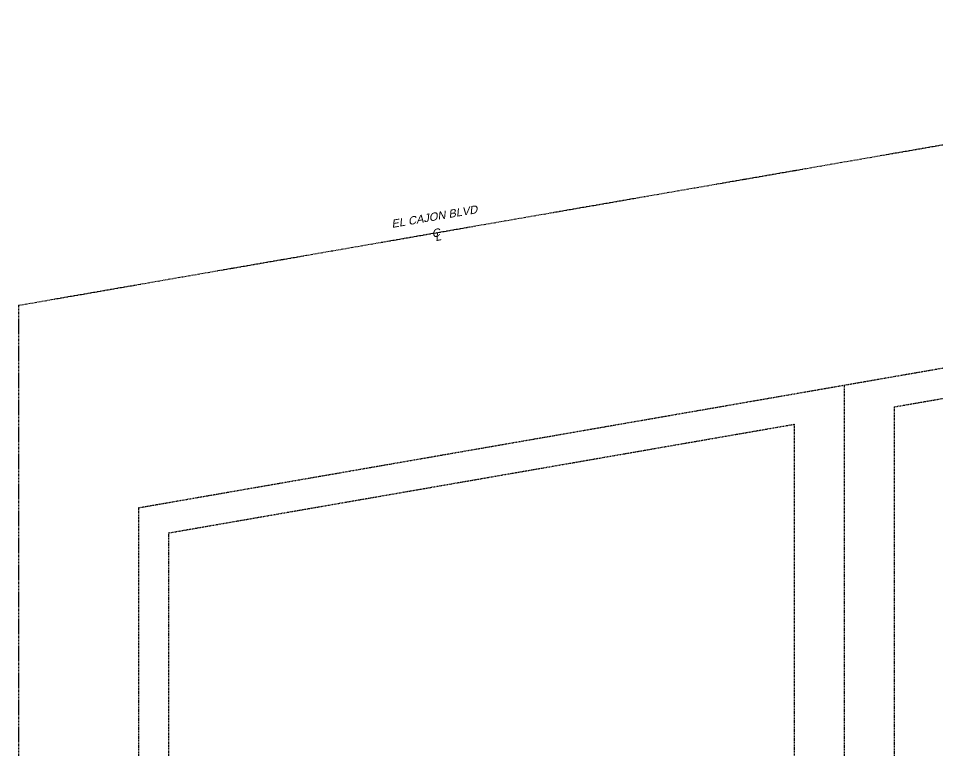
# Model space of a CAD drawing. Header units: feet. Extents: x 5005 to 5347, y 4757 to 5218.
# Drawn here: x 5011.9 to 5195.6, y 5071.8 to 5218.2 of the extents above; entities that cross this region are included whole.
import ezdxf

# ---------------------------------------------------------------- set-up
doc = ezdxf.new("R2010")
doc.units = ezdxf.units.FT
doc.header["$LTSCALE"] = 0.5
doc.header["$MEASUREMENT"] = 0
doc.linetypes.add('CENTER2', pattern=[1.125, 0.75, -0.125, 0.125, -0.125])
doc.linetypes.add('DASHED2', pattern=[0.375, 0.25, -0.125])
for name, color, linetype in [('CL', 4, 'CENTER2'), ('REC-MAP 14336', 7, 'Continuous'), ('RIGHT-OF-WAY', 7, 'DASHED2'), ('ST-NAMES', 3, 'Continuous')]:
    doc.layers.add(name, color=color, linetype=linetype)
doc.layers.add('Tie line', color=5, linetype='DASHED2', plot=False)
doc.styles.add('STREET_10', font='arial.ttf', dxfattribs={"oblique": 15, "height": 1.6})

# ---------------------------------------------------------------- blocks, each defined once
blk = doc.blocks.new('CR 14336')
at = {"layer": 'CL'}
for q in [(874.36, 1994.03), (544.17, 1537.2)]:
    blk.add_line((544.17, 1936.63), q, dxfattribs=at)
at = {"layer": 'RIGHT-OF-WAY'}
for p, q in [((719.26, 1916.32), (844.36, 1938.06)), ((719.26, 1916.32), (719.26, 1567.32)), ((574.17, 1891.1), (699.26, 1912.84)), ((699.26, 1912.84), (699.26, 1792.59)), ((574.17, 1891.1), (574.17, 1792.54))]:
    blk.add_line(p, q, dxfattribs=at)
at = {"layer": 'Tie line'}
for p, q in [((709.26, 1920.67), (851.36, 1945.37)), ((568.17, 1896.14), (709.26, 1920.67)), ((709.26, 1920.67), (709.26, 1792.59)), ((568.17, 1896.14), (568.17, 1792.53))]:
    blk.add_line(p, q, dxfattribs=at)
at = {"layer": 'ST-NAMES', "color": 3, "insert": (617.91, 1953.56), "char_height": 1.6, "attachment_point": 1, "rotation": 9.8614, "style": 'STREET_10', "bg_fill": 3, "box_fill_scale": 1.05, "bg_fill_color": 256, "bg_fill_transparency": 0}
blk.add_mtext_dynamic_manual_height_columns('\\pxqc;EL CAJON BLVD', width=18.7738, gutter_width=1.8, heights=[0], dxfattribs=at)
at = {"layer": 'ST-NAMES', "char_height": 1.6, "width": 3.3376, "attachment_point": 1, "rotation": 11.4191, "style": 'STREET_10'}
for s, insert in [('\\pxqc;C', (625.78, 1951.56)), ('\\pxqc;C', (625.78, 1951.56)), ('\\pxqc;L', (626.22, 1950.81)), ('\\pxqc;L', (626.22, 1950.81))]:
    blk.add_mtext(s, dxfattribs=dict(at, insert=insert))

msp = doc.modelspace()

# ---------------------------------------------------------------- block references
at = {"layer": 'REC-MAP 14336'}
msp.add_blockref('CR 14336', (4467.71, 3224.21), dxfattribs=at)

doc.saveas('drawing.dxf')
